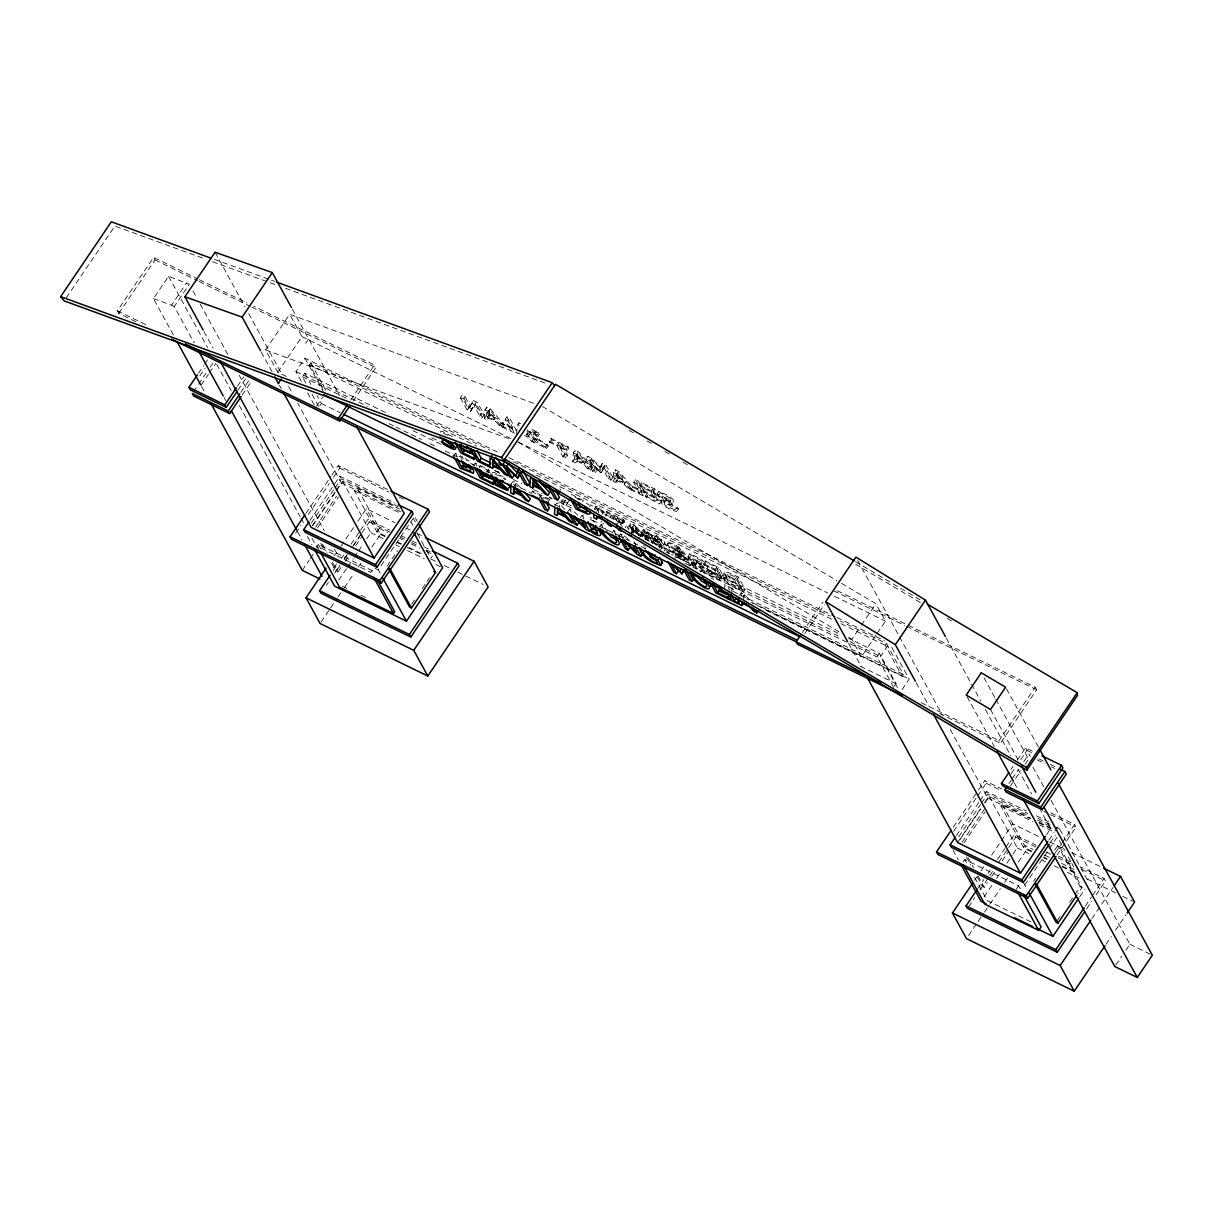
<?xml version="1.0" encoding="UTF-8"?>
<svg xmlns="http://www.w3.org/2000/svg" width="1213" height="1213" viewBox="0 0 1213 1213"><rect width="100%" height="100%" fill="white"/><g stroke="black" fill="none" stroke-linecap="round" stroke-linejoin="round"><path stroke-width="0.75" stroke-dasharray="5 3.75" d="M725.617 577.13L729.574 583.195L739.748 589.245L741.552 586.561L736.397 577.145L727.952 574.067L725.617 577.13L728.179 576.994L734.578 579.814L739.748 589.245M727.421 574.462L731.378 580.527L741.552 586.561M484.957 409.767L488.445 411.465L502.334 427.188L504.138 424.505L490.264 408.796L486.762 407.083L484.957 409.767L484.442 418.47L487.444 419.925L487.505 417.454L489.309 414.785L497.466 418.758L501.272 423.11L516.435 430.509L509.748 418.303L506.913 416.908L505.108 419.592L511.007 430.357L512.811 427.673L506.913 416.908M489.309 414.785L489.248 417.257L487.444 419.925M592.49 467.581L578.616 451.873L575.114 450.159L573.309 452.843L572.794 461.531L575.781 463.002L575.857 460.531L577.661 457.862L585.818 461.835L589.624 466.186L592.49 467.581L590.686 470.265L587.82 468.855L584.014 464.503L575.857 460.531M577.661 457.862L577.6 460.334L575.781 463.002M630.032 488.384L639.569 493.039L641.374 490.37L631.852 485.716L630.032 488.384L630.821 489.84L632.716 487.201L618.827 471.478L615.325 469.765L613.52 472.448L613.005 481.152L616.007 482.607L616.068 480.136L617.887 477.467L626.044 481.44L629.835 485.791L645.013 493.191L643.193 495.859L628.031 488.475L624.225 484.123L616.068 480.136M617.887 477.467L617.811 479.939L616.007 482.607M633.125 533.356L633.186 530.885L641.343 534.857L645.149 539.224M679.841 557.495L679.902 555.038L678.097 557.707M515.373 488.081L515.495 483.911L517.648 486.368M559.284 509.49L559.42 505.336M598.479 512.947L598.6 508.793L602.906 513.706M631.457 531.173L631.533 528.398L633.353 525.729L639.797 533.098L637.993 535.767M631.412 532.552L633.216 529.884L633.353 525.729M743.736 599.419L743.872 595.265L748.163 600.177M489.491 409.63L487.687 412.299L487.535 416.453L489.339 413.785L489.491 409.63L495.92 416.984L494.116 419.668L486.246 415.786L486.762 407.083M577.843 452.707L576.023 455.375L575.887 459.53L577.691 456.861L577.843 452.707L584.272 460.061L582.467 462.744L574.598 458.863L575.114 450.159M618.054 472.312L616.249 474.996L616.098 479.135L617.917 476.466L618.054 472.312L624.498 479.681L622.678 482.349L614.824 478.468L615.325 469.765M636.158 528.474L636.021 532.613L642.602 535.828L636.158 528.474L634.354 531.142L636.491 533.599M680.842 549.034L678.264 552.552L678.128 556.706L679.932 554.023L680.084 549.883L686.513 557.237L684.708 559.906L676.839 556.039L677.354 547.336L680.842 549.034L694.731 564.758L691.865 563.363L688.059 559.011L672.866 551.794L674.686 549.11L682.419 552.885L685.345 558.223L683.526 560.891L680.751 560.042M440.289 432.268L440.622 431.51A8.461 2.29 34.1 0 1 443.094 431.783L452.601 436.801M492.296 473.267L492.63 472.509A8.461 2.29 34.1 0 1 495.116 472.782L503.001 476.785M516.647 434.163L517.163 425.46L518.967 422.791L521.302 423.928M518.77 426.279L518.967 422.791M595.826 509.794L596.023 506.321L599.525 508.02L606.455 515.874M628.759 529.414L628.956 525.926L630.76 523.258L634.263 524.956L648.151 540.68M630.457 528.474L630.76 523.258M633.019 532.886L633.429 525.926L636.931 527.625L648.5 540.725M675.034 558.708L675.535 550.005L677.354 547.336M741.082 596.265L741.279 592.793L744.782 594.491L752.879 603.665M644.634 548.64L645.923 547.7M668.772 553.295L662.798 545.865L665.452 541.225L674.019 544.243L679.462 547.609L680.538 549.565L672.336 544.394L668.075 543.288L665.846 547.579L670.289 553.219M667.65 543.606C668.727 550.232 676.414 553.825 682.115 556.1L680.311 558.768L676.126 557.025M722.63 575.189C724.828 584.272 735.851 587.987 743.342 592.02L745.146 589.351L738.474 577.13L727.603 572.248L724.434 572.521L722.63 575.189L725.799 574.932L736.655 579.814L743.342 592.02M724.434 572.521C726.632 581.603 737.656 585.318 745.146 589.351M604.392 465.671L602.785 470.144L591.595 459.439L589.776 462.108L600.981 472.812L604.392 465.671L610.154 476.193L612.792 477.482L610.988 480.166L608.335 478.862L602.573 468.354M598.828 470.265L600.632 467.596L591.762 458.287L587.82 456.361L586.015 459.03L589.958 460.955L598.828 470.265L602.239 463.396L606.121 465.276L612.792 477.482M600.632 467.596L602.239 463.396M664.754 541.559L664.466 542.211C667.453 550.914 677.066 555.584 685.345 558.223M672.199 504.744L669.819 500.863A8.461 2.29 34.1 0 0 665.937 498.027L657.021 494.07L658.826 491.386L667.741 495.344A8.461 2.29 34.1 0 1 671.638 498.179C678.325 503.061 668.545 507.565 664.33 502.637C663.162 507.61 674.731 507.595 676.687 511.659L678.492 508.975C675.307 505.776 652.685 496.739 674.003 502.076M703.146 567.153L700.765 563.272A8.461 2.29 34.1 0 0 696.884 560.436L687.968 556.479L689.772 553.81L698.688 557.768A8.461 2.29 34.1 0 1 702.57 560.603C709.271 565.485 699.476 569.974 695.276 565.061C694.109 570.034 705.678 570.004 707.634 574.067L709.438 571.399C706.254 568.2 683.616 559.148 704.95 564.485M658.826 491.386C662.268 494.798 682.767 503.319 662.434 497.739C656.582 505.154 671.517 509.581 676.687 511.659M662.434 497.739C663.936 504.032 672.76 506.898 678.492 508.975M689.772 553.81C693.214 557.222 713.714 565.728 693.381 560.148L691.289 563.317L693.851 566.85M693.381 560.148C694.882 566.456 703.707 569.322 709.438 571.399M468.415 408.781L470.219 406.112L464.928 396.439L462.274 395.15L460.47 397.819L463.123 399.122L468.415 408.781L473.525 400.624L477.543 402.595L484.23 414.801L482.425 417.484L479.772 416.18L474.01 405.658L475.814 402.989L481.576 413.512L484.23 414.801M470.219 406.112L473.525 400.624M564.015 502.728L565.667 499.983L564.015 502.728L562.256 499.498M615.916 526.245L620.192 519.467L624.225 521.438L628.395 529.065M460.47 397.819L467.157 410.039L470.341 411.586L474.01 405.658M470.341 411.586L475.814 402.989M561.088 500.924L562.756 503.971L565.94 505.518L569.61 499.589M620.647 524.789L622.481 521.817L625.787 527.837M66.29 297.792L114.856 226.073L205.528 259.157M135.78 321.657L118.783 313.379L117.388 310.801L153.581 257.353L197.749 278.884M118.783 313.379L154.991 259.916L153.581 257.353M173.444 335.046L153.475 298.58L168.562 276.306L189.349 284.236L174.263 306.51L194.216 342.93M153.475 298.58L171.549 305.176L186.62 282.902M198.386 373.377L203.632 365.629M204.679 364.082L207.817 359.427M199.781 375.939L205.027 368.191M193.367 391.935L197.552 385.734M198.614 384.187L205.952 373.331M210.152 367.145L213.291 362.49M201.07 385.203L208.409 374.362M209.455 372.8L215.747 363.506M237.445 386.234L243.737 376.94M237.793 390.343L246.194 377.956M286.283 376.409L277.777 372.255L265.556 349.935L289.695 314.303L535.373 403.944M240.811 392.39L249.211 380.003M242.221 394.968L251.667 381.018M277.777 372.255L301.916 336.623L289.695 314.303M305.57 343.309L308.587 338.852M301.309 381.352L295.942 371.542L304.994 358.184L500.393 453.45M322.961 389.055L309.618 364.673L310.831 362.899L489.643 450.068M305.888 383.141L302.386 376.743L304.797 373.179L388.115 413.8M316.638 406.021L322.673 397.121M319.807 405.9L321.415 403.535L317.033 395.544M350.663 400.169L374.438 365.037L253.82 306.222M353.104 401.2L375.848 367.6L374.438 365.037M305.812 513.524L330.997 476.345M332.044 474.799L338.336 465.504L387.463 489.446M295.684 533.144L300.93 525.396M308.269 514.555L329.254 483.562M333.454 477.361L339.746 468.066L338.336 465.504M309.891 520.513L333.681 485.382M334.712 483.851L339.883 476.224L394.998 503.092M311.301 523.076L334.045 489.476M335.076 487.944L341.293 478.786L398.076 506.473M312.226 525.866L335.106 492.084M336.153 490.537L341.353 482.865L297.746 403.216M312.696 525.638L335.455 492.053M336.486 490.522L342.688 481.349L399.486 509.051M315.638 527.064L336.623 496.072M317.442 527.943L338.427 496.951M318.883 549.398L317.078 546.108L318.291 544.319L372.148 570.58L373.953 573.87M385.4 536.07L376.985 531.961L354.484 490.871L356.895 487.308L397.303 507.004M302.28 570.383L309.33 559.997M310.331 558.511L313.348 554.053M334.576 555.615L336.698 552.476M340.929 546.229L353.635 527.473M357.865 521.226L366.341 508.717L394.953 522.667M333.787 567.972L336.805 563.514M333.241 570.565L337.441 564.363M341.641 558.177L343.734 555.069M351.088 544.228L359.473 531.84M360.534 530.278L367.873 519.437L389.889 530.172M326.267 585.53L328.359 582.437M334.652 573.143L339.898 565.394M344.098 559.193L347.252 554.538M353.544 545.244L360.883 534.402M361.929 532.856L369.283 521.999L367.873 519.437M340.989 567.487L337.836 572.127L336.046 571.262L340.247 565.061M344.431 558.859L347.585 554.22M352.831 546.472L360.17 535.615M345.189 561.285L348.328 556.646M355.682 545.789L361.974 536.495M338.761 580.072L347.024 567.851M348.07 566.319L353.241 558.693M354.272 557.161L357.38 552.582M358.411 551.051L362.551 544.94M366.675 538.83L370.814 532.719L339.883 476.224M463.123 399.122L464.928 396.439M376.985 531.961L379.396 528.398L356.895 487.308M321.127 621.935L329.587 609.426M330.649 607.865L337.002 598.494M338.063 596.917L343.355 589.109M344.416 587.547L353.938 573.476M358.169 567.229L361.338 562.544M371.921 546.911L380.397 534.402L366.341 508.717M467.157 410.039L468.961 407.356L462.274 395.15M482.425 417.484L475.739 405.263L477.543 402.595M372.148 570.58L370.951 572.369L317.078 546.108M479.772 416.18L481.576 413.512M453.48 456.027L455.3 453.344L462.881 457.089M380.139 573.143L378.32 569.822L414.528 516.374L417.242 521.347M488.445 411.465L490.264 408.796M484.442 418.47L486.246 415.786M387.174 566.062L397.667 550.566M514.63 433.177L499.468 425.793L495.662 421.427L497.466 418.758M499.468 425.793L501.272 423.11M473.388 465.731L475.208 463.063L488.551 469.567L489.339 471.008L487.535 473.676M502.258 427.143L501.469 425.702L503.274 423.034L512.811 427.673M513.796 431.661L507.944 420.972L509.748 418.303M486.747 472.236L488.551 469.567M430.858 558.223L432.465 555.857M411.768 604.059L415.968 597.857M422.26 588.563L429.599 577.706M526.321 435.361L528.125 432.692L525.987 430.236M535.085 431.601C535.964 439.758 543.576 441.896 548.261 445.975L546.457 448.643L537.753 443.943L535.206 441.441L529.732 431.585L531.537 428.917L539.603 433.799L537.799 436.468L533.28 434.269L535.085 431.601L539.603 433.799M527.094 429.736L536.343 440.213L534.539 442.881L531.673 441.487L527.867 437.135L529.672 434.466L526.412 432.874M531.673 441.487L533.477 438.818L529.672 434.466M538.89 432.51L537.086 435.179L529.732 431.585M511.113 484.123L512.917 481.44L516.42 483.153L521.044 488.384M514.6 485.822L516.42 483.153M561.695 444.686L567.593 455.451L565.789 458.12L562.938 456.74L557.055 445.975L549.883 442.472L549.095 441.032L550.899 438.363L568.078 446.733L568.867 448.173L567.062 450.842L559.89 447.354L561.695 444.686L568.867 448.173M546.457 448.643L545.607 447.097L547.412 444.428M549.883 442.472L551.688 439.803L550.899 438.363M557.055 445.975L558.859 443.291L551.688 439.803M530.809 493.721L532.628 491.053L549.792 499.422L550.581 500.863M567.062 450.842L566.259 449.401L568.078 446.733M562.938 456.74L564.758 454.071L558.859 443.291M538.769 498.664L540.589 495.996L533.417 492.493L532.628 491.053M590.686 470.265L576.797 454.541L578.616 451.873M572.794 461.531L574.598 458.863M547.988 502.091L549.792 499.422M555.023 505.533L556.828 502.849L560.33 504.563L564.955 509.794M584.014 464.503L585.818 461.835M589.958 460.955L591.762 458.287M562.756 503.971L564.576 501.303L562.893 498.255M587.82 468.855L589.624 466.186M565.94 505.518L567.745 502.849L564.576 501.303M591.595 459.439L597.342 469.962L595.538 472.63L592.702 471.251L594.506 468.567L587.82 456.361M567.729 511.719L569.549 509.051L573.567 511.022L579.89 517.314M599.252 471.978L601.072 469.31M600.981 472.812L602.785 470.144M610.988 480.166L604.301 467.945L606.121 465.276M580.345 517.875L582.164 515.207L584.818 516.495L582.998 519.164M608.335 478.862L610.154 476.193M630.896 489.87L617.023 474.147L618.827 471.478M613.005 481.152L614.824 478.468M596.023 506.321L594.218 508.99L597.706 510.688L599.525 508.02M596.796 511.461L598.6 508.793M602.133 514.221L603.938 511.537L596.584 507.959L598.236 510.976M624.225 484.123L626.044 481.44M606.561 511.446L607.349 512.902L605.545 515.57L604.741 514.13L606.561 511.446L623.725 519.831L624.513 521.272L622.709 523.94L615.537 520.453L617.356 517.769L624.513 521.272M599.298 527.109L601.102 524.441L603.953 525.82L607.288 531.916M628.031 488.475L629.835 485.791M609.79 517.951L611.61 515.282L608.956 513.994L611.458 518.573M639.569 493.039L633.671 482.274L635.491 479.605L638.326 480.985L645.013 493.191M612.701 519.058L614.521 516.389L607.349 512.902M643.193 495.859L636.507 483.653L638.326 480.985M645.528 495.95L656.036 501.06L657.84 498.391L655.369 493.858L640.434 486.625L639.63 485.185L641.45 482.501L654.793 489.006L661.479 501.227L659.66 503.895L646.317 497.391L645.528 495.95L647.348 493.266L648.136 494.722L661.479 501.227M640.434 486.625L642.238 483.942L641.45 482.501M620.192 519.467L618.387 522.136L622.405 524.107L624.225 521.438M611.898 533.25L613.702 530.581L616.538 531.961L619.888 538.056M643.769 491.765L642.981 490.31L644.785 487.641L645.574 489.082L643.769 491.765L657.84 498.391M622.709 523.94L621.92 522.5L623.725 519.831M620.677 524.486L622.481 521.817M618.812 536.631L620.616 533.947L624.65 535.919L628.425 539.694M646.317 497.391L648.136 494.722M652.746 489.066L650.926 491.75L652.761 495.086L654.58 492.417L652.746 489.066L642.238 483.942M654.793 489.006L652.973 491.69L659.66 503.895M622.83 538.587L624.65 535.919M634.263 524.956L631.624 528.595L635.127 530.308L640.904 536.859M655.369 493.858L653.549 496.526L656.036 501.06M631.382 533.553L633.186 530.885M660.63 500.408L669.182 502.364L665.376 498.695L658.083 496.011L659.887 493.342M635.127 530.308L636.931 527.625M658.295 496.117L660.099 493.448M641.677 532.128L643.481 529.459L647.515 531.415L661.388 545.274L659.584 547.942L645.695 534.084L641.677 532.128L645.847 539.755M639.539 537.541L641.343 534.857M652.639 543.288L650.123 538.678L642.951 535.176L642.162 533.735L643.967 531.067L661.146 539.436L661.934 540.877L660.115 543.545L652.958 540.058L656.097 535.6L658.75 536.904L665.437 549.11L663.617 551.779M663.723 502.637L665.543 499.968M642.951 535.176L644.755 532.507L643.967 531.067M645.695 534.084L647.515 531.415M648.53 541.119L645.24 535.1L647.045 532.431L662.253 547.563L665.437 549.11M669.182 502.364L671.001 499.695M650.123 538.678L651.927 535.994L644.755 532.507M675.368 509.521L677.385 506.943M661.949 548.731L656.93 539.573L658.75 536.904M660.115 543.545L659.326 542.105L661.146 539.436M660.433 550.232L662.253 547.563M680.311 558.768L678.583 555.615L673.655 553.219L675.459 550.535L674.686 549.11M678.734 552.233L677.658 550.277L679.462 547.609M680.296 549.444L678.492 552.127L670.531 547.063L665.831 546.275M678.583 555.615L680.387 552.946L675.459 550.535M682.419 552.885L680.614 555.554L683.526 560.891M691.865 563.363L690.045 566.031L686.255 561.68L688.059 559.011M691.577 562.817L700.128 564.788L696.323 561.103L689.029 558.42L690.834 555.751M689.242 558.526L691.046 555.857M696.489 562.377L692.926 567.426L679.037 551.718L675.535 550.005M700.128 564.788L701.948 562.104M721.614 576.812L719.127 572.278L704.192 565.031L703.404 563.59L705.208 560.922L718.566 567.426L725.238 579.632L723.433 582.316L710.09 575.811L709.302 574.356L711.106 571.687L721.614 576.812L719.809 579.48L709.302 574.356M704.192 565.031L706.011 562.362L705.208 560.922M719.809 579.48L717.323 574.947L707.528 570.171L706.739 568.73L708.559 566.062L709.347 567.502L706.512 572.036M706.315 571.945L708.119 569.261M710.09 575.811L711.895 573.127L711.106 571.687M716.504 567.487L714.7 570.155L716.534 573.506L718.339 570.838L716.504 567.487L706.011 562.362M718.566 567.426L716.747 570.095L723.433 582.316M717.323 574.947L719.127 572.278M723.494 588.578L725.298 585.909L724.616 584.666L732.895 588.699L733.577 589.943L731.773 592.611M734.578 579.814L736.397 577.145M736.655 579.814L738.474 577.13M731.09 591.368L732.895 588.699M739.475 595.462L741.279 592.793M742.978 597.16L744.782 594.491M802.339 632.58L823.036 602.027M804.78 633.611L824.431 604.59M876.059 635.096L861.366 656.794L851.799 639.327L860.199 626.924M861.245 625.377L875.938 603.68L838.517 581.573M877.105 633.55L885.49 621.162L875.938 603.68M893.678 687.286L877.06 656.93L879.47 653.367L848.873 638.447M886.43 643.527L903.336 674.413L902.123 676.187L885.217 645.316L886.43 643.527L840.442 621.117M897.438 687.574L880.426 656.521L888.477 644.634M894.481 686.088L896.089 683.707L879.47 653.367M902.123 689.515L909.159 679.113L891.267 646.423M1035.25 687.21L1036.66 689.788L1000.452 743.235L999.042 740.673L1035.25 687.21L908.431 625.377M953.297 827.16L977.435 791.513M978.482 789.966L984.774 780.672L1001.726 788.935M953.661 831.269L976.738 797.184M977.784 795.637L986.184 783.249L984.774 780.672M956.329 835.681L979.073 802.081M980.119 800.55L986.321 791.392L1026.41 810.936M958.77 836.727L980.483 804.659M981.514 803.127L987.731 793.954L1027.82 813.514M957.618 842.58L980.513 808.783M984.668 802.642L987.791 798.033L948.672 726.587M960.165 839.29L980.862 808.753M984.986 802.642L989.126 796.532L1027.547 815.257M1010.914 769.527L1013.022 766.434M1017.207 760.233L1025.607 747.83L1033.764 751.817M962.076 842.231L984.107 809.693M963.88 843.111L984.865 812.119M1011.278 773.651L1015.463 767.45M1020.709 759.702L1027.017 750.407L1025.607 747.83M1009.049 783.431L1011.142 780.338M1012.188 778.791L1018.495 769.497M1023.742 761.749L1028.988 754.001L1030.383 756.563M1010.444 786.009L1014.644 779.807M1015.69 778.261L1020.937 770.513M1025.137 764.311L1029.337 758.125M963.107 861.867L964.729 859.501L1018.586 885.763L1021.285 890.691M1031.838 851.238L1023.423 847.144L1000.922 806.039L1002.135 804.264L1030.747 818.214M974.661 880.168L976.783 877.029M981.014 870.782L984.198 866.097M991.597 855.15L1012.764 823.9L1041.391 837.849M977.587 888.841L983.879 879.546M988.079 873.345L990.172 870.252M997.526 859.395L1004.864 848.554M1005.911 847.008L1014.311 834.62L1036.327 845.355M968.505 906.899L974.797 897.605M980.043 889.857L988.777 877.135M989.823 875.589L992.977 870.934M998.921 861.973L1015.721 837.182L1014.311 834.62M977.087 876.574L982.485 886.43L984.274 887.31L987.427 882.655M991.628 876.468L994.766 871.813M1002.12 860.972L1008.412 851.678M984.152 896.771L992.431 884.55M996.57 878.439L999.679 873.86M1006.911 863.171L1012.082 855.529M1013.113 854.013L1017.252 847.902L986.321 791.392M1023.423 847.144L1024.621 845.355L1033.051 849.464M968.611 935.541L977.087 923.032M978.148 921.471L983.44 913.662M984.501 912.1L988.731 905.853M989.793 904.276L1000.376 888.659M1004.607 882.397L1007.776 877.712M1018.359 862.079L1026.835 849.585L1002.135 804.264M1046.485 834.817L1050.64 828.676L1040.663 810.466M1048.836 840.154L1054.006 832.527M1055.037 830.996L1058.145 826.417L1089.077 882.912M1016.176 889.326L1018.586 885.763M1050.246 842.732L1055.416 835.09M1024.758 885.005L1058.888 834.605M1033.597 881.229L1035.705 878.136M1054.582 850.237L1057.736 845.597L1059.525 846.477L1082.026 887.567L1077.841 893.769M1055.34 852.663L1060.92 844.597M1061.966 843.035L1074.566 824.446L1049.154 812.058M1057.084 854.907L1075.961 827.023L1074.566 824.446M1057.145 920.773L1060.298 916.133M1069.745 902.184L1073.945 895.982M1074.991 894.436L1080.237 886.688L1057.736 845.597M1079.767 896.665L1084.938 889.023M1085.21 906.278L1091.503 896.983M1092.549 895.437L1104.088 878.394L1080.374 866.825M1086.605 908.84L1091.852 901.092M1096.052 894.906L1105.498 880.956L1104.088 878.394M1091.927 918.62L1113.094 887.37M1105.998 944.305L1111.29 936.497M1115.52 930.235L1126.104 914.617M1115.824 965.063L1121.858 956.147M1125.876 950.204L1129.91 944.275L1051.065 800.262M662.95 544.228L670.107 545.82A17.027 4.609 34.1 0 1 676.02 549.216L677.658 550.277M443.291 433.557L448.537 435.346M495.298 474.556L498.786 475.42L505.457 479.651M643.648 545.729L645.119 546.047M707.634 574.067L703.252 572.581M214.443 259.43L269.559 279.536M271.333 280.188L274.896 281.477M212.639 261.75L276.64 285.1M285.54 288.345L545.107 383.05M265.556 349.935L511.249 439.591M548.261 445.975L537.693 439.591L531.537 428.917M549.625 497.739L551.748 498.71M589.958 517.42L591.686 518.209M471.705 403.307L475.739 405.263M505.108 419.592L507.944 420.972M549.095 441.032L566.259 449.401M573.309 452.843L576.797 454.541M600.435 466.065L604.301 467.945M613.52 472.448L617.023 474.147M633.671 482.274L636.507 483.653M639.63 485.185L654.58 492.417M489.339 413.785L495.92 416.984M577.691 456.861L584.272 460.061M617.917 476.466L624.498 479.681M642.981 490.31L652.761 495.086M468.961 407.356L472.145 408.917M533.477 438.818L536.343 440.213M564.758 454.071L567.593 455.451M594.506 468.567L597.342 469.962M487.505 417.454L495.662 421.427M524.607 435.543L527.867 437.135M501.469 425.702L511.007 430.357M545.607 447.097L538.299 443.079L533.28 434.269M199.448 279.718L247.027 302.916M837.41 590.761L906.733 624.559M154.991 259.916L197.461 280.628M199.159 281.461L250.121 306.313M251.834 307.132L375.848 367.6M833.74 590.852L904.762 625.483M906.46 626.302L1036.66 689.788M301.916 336.623L511.189 438.651M517.996 441.972L827.645 592.945M834.453 596.265L885.49 621.162M508.884 457.589L835.105 616.644M836.803 617.478L884.383 640.676M513.478 461.698L830.223 616.128M309.618 364.673L476.512 446.05M536.116 475.102L832.421 619.57M840.943 623.725L885.217 645.316M571.232 494.222L582.71 500.241L588.578 504.911M574.826 497.012L583.028 501.545M577.221 498.513L580.057 499.908M589.821 504.653L592.657 506.048M600.132 510.643L604.65 512.841L603.938 511.537M661.934 540.877L654.762 537.389L659.811 546.608M604.741 514.13L621.92 522.5M628.956 525.926L632.458 527.64L640.555 536.798M656.93 539.573L654.277 538.284L659.584 547.942M642.162 533.735L659.326 542.105M703.404 563.59L718.339 570.838M633.216 529.884L639.797 533.098M171.549 305.176L174.263 306.51M679.932 554.023L686.513 557.237M637.613 534.417L644.148 537.602L646.044 539.77M706.739 568.73L716.534 573.506M644.846 538.981L840.366 634.308M711.895 573.127L725.238 579.632M679.72 558.496L686.255 561.68M295.942 371.542L367.312 406.34M431.873 437.817L440.364 441.957M560.997 500.787L571.202 505.745M666.346 552.142L669.743 553.795M676.536 557.116L841.352 637.462M849.843 641.601L880.426 656.521M302.386 376.743L348.298 399.138M412.905 430.63L441.805 444.716M494.51 470.417L499.604 472.903M513.22 479.544L521.711 483.684M533.614 489.491L542.12 493.63M548.913 496.951L552.324 498.604M559.117 501.924L572.718 508.55M684.936 563.257L877.06 656.93M597.175 522.53L589.821 518.937L595.052 522.439M710.848 577.949L713.684 579.329M458.893 456.133L467.096 460.667M489.339 471.008L478.832 465.883L480.666 469.234M543.424 497.375L549.155 500.165M730.863 588.623L733.577 589.943M389.039 423.655L394.149 426.157M395.847 426.976L409.478 433.617M411.177 434.451L421.396 439.44M429.902 443.579L436.725 446.9M445.232 451.054L462.259 459.363M470.78 463.518L474.192 465.17M486.11 470.993L491.22 473.479M513.357 484.275L530.384 492.569M540.604 497.557L544 499.21M554.22 504.199L559.329 506.685M600.208 526.609L605.317 529.111M607.016 529.929L617.235 534.918M618.933 535.752L624.043 538.238M625.741 539.072L639.372 545.714M641.071 546.547L646.18 549.034M733.031 591.383L903.336 674.413M752.848 602.906L909.159 679.113M757.367 605.621L902.123 676.187M766.085 610.336L861.366 656.794M321.415 403.535L340.11 412.647M860.381 666.301L896.089 683.707M1027.017 750.407L1031.914 752.788M1038.768 758.777L1043.665 761.158M1050.2 764.342L1056.735 767.526M117.388 310.801L147.956 325.721M921.274 702.736L999.042 740.673M1036.918 759.747L1045.075 763.735M1051.61 766.919L1054.87 768.511M939.575 713.562L1000.452 743.235M339.746 468.066L388.873 492.023M399.047 496.981L404.126 499.453M986.184 783.249L1001.438 790.679M1043.786 811.33L1048.866 813.802M1050.564 814.636L1075.961 827.023M1036.433 815.818L1049.791 822.338M1037.843 818.396L1054.537 826.538M1056.205 827.357L1059.555 828.979M1037.57 820.14L1052.611 827.478M1039.162 822.323L1052.626 828.888M341.353 482.865L400.806 511.841M987.791 798.033L1030.262 818.745M1038.753 822.884L1050.64 828.676M354.484 490.871L399.941 513.023M1000.922 806.039L1032.9 821.641M1039.647 824.916L1053.111 831.481M406.734 528.413L410.1 530.066M416.832 533.341L421.881 535.812M1049.806 841.958L1064.953 849.343M1071.686 852.618L1100.312 866.567M401.761 535.964L405.142 537.602M411.92 540.907L416.999 543.394M423.777 546.699L430.554 550.005M1058.358 856.09L1070.215 861.867M369.283 521.999L389.6 531.916M399.774 536.874L404.854 539.345M411.632 542.651L416.711 545.137M426.87 550.096L430.266 551.733M1015.721 837.182L1036.038 847.099M1046.213 852.042L1051.292 854.528M1058.07 857.834L1073.308 865.263M1081.784 869.387L1105.498 880.956M379.396 528.398L387.811 532.507M399.593 538.254L402.959 539.891M411.389 544L419.804 548.094M426.536 551.384L431.585 553.841M1044.833 855.21L1049.882 857.667M1061.663 863.413L1075.127 869.979M397.182 541.817L402.231 544.273M408.963 547.563L422.442 554.129M1043.62 856.985L1046.986 858.637M1062.133 866.021L1077.296 873.405M380.397 534.402L385.446 536.874M397.227 542.62L400.593 544.258M407.325 547.533L422.488 554.917M430.903 559.026L435.952 561.498M444.367 565.592L451.1 568.882M457.832 572.157L483.092 584.469M1026.835 849.585L1031.884 852.042M1043.665 857.788L1047.031 859.426M1062.179 866.81L1077.341 874.209M1087.439 879.122L1116.051 893.086M1122.783 896.362L1132.881 901.289M370.814 532.719L384.187 539.239M395.878 544.94L399.213 546.563M407.568 550.641L424.277 558.784M435.967 564.485L442.639 567.745M1017.252 847.902L1028.942 853.603M1042.316 860.108L1045.651 861.746M1054.006 865.809L1059.01 868.265M1067.364 872.329L1079.054 878.03M1080.237 886.688L1082.026 887.567M374.984 568.2L378.32 569.822M1129.91 944.275L1150.743 954.434M342.475 586.243L347.524 588.699M360.989 595.265L366.038 597.736M1030.989 921.925L987.215 900.592L972.826 874.285M699.31 570.656L701.144 571.596M499.726 473.434L493.433 469.537M497.679 471.372L498.968 472.039M855.483 561.634L922.335 601.148M629.138 430.327L635.657 434.178M647.075 440.926L653.595 444.777M665.012 451.524L671.532 455.391M682.949 462.138L689.469 465.989M855.756 564.318L920.97 602.876M947.065 618.296L953.585 622.148M542.499 406.552L836.894 580.602M518.376 442.184L840.412 632.595M848.539 637.401L851.799 639.327M465.019 458.287L470.659 462.214M671.608 554.28L673.033 555.266M602.785 522.985L603.922 523.819M694.958 567.775L696.307 568.791M600.935 521.302L601.784 522.136M645.24 535.1L652.837 542.666M472.661 464.048L474.283 465.868M526.442 433.723L534.539 442.881M616.249 474.996L622.678 482.349M678.264 552.552L684.708 559.906M576.023 455.375L582.467 462.744M631.533 528.398L634.763 532.082M487.687 412.299L494.116 419.668M589.457 505.836L590.215 506.746M1006.517 688.848L1038.222 746.753M984.001 677.779L994.872 697.642M995.782 699.295L1028.412 758.883M1032.945 767.162L1043.817 787.025M990.536 709.469L1017.707 759.095M1059.298 840.533L1064.696 850.389M1068.289 856.969L1070.988 861.897M1071.898 863.535L1073.687 866.825M946.367 638.22L980.817 701.159M985.35 709.438L1010.747 755.805M1017.995 769.057L1031.596 793.893M967.11 696.747L994.296 746.404M1014.235 782.81L1016.949 787.783M857.712 560.436L898.651 635.203M899.561 636.87L942.304 714.957M916.194 682.767L928.9 705.951M1023.347 882.427L1027.487 889.978M968.08 857.712L973.478 867.583M977.981 875.801L984.274 887.31M966.276 856.848L970.779 865.066M848.463 643.193L861.2 666.453M964.729 859.501L966.518 862.792M952.933 849.979L958.376 859.926M728.027 587.228L729.801 590.473M657.021 494.07L658.083 496.011M687.968 556.479L689.029 558.42M680.387 552.946L682.115 556.1M635.491 479.605L641.374 490.37M672.866 551.794L673.655 553.219M631.852 485.716L632.64 487.156M656.097 535.6L661.388 545.274M651.927 535.994L656.976 545.228M652.958 540.058L655.475 544.667M647.045 532.431L652.821 542.954L650.168 541.665L643.481 529.459M634.111 541.711L635.87 544.94M589.776 462.108L595.538 472.63M586.015 459.03L592.702 471.251M617.356 517.769L622.405 527.003M614.521 516.389L617.887 522.545M611.61 515.282L616.901 524.956M620.616 533.947L622.284 537.01M613.702 530.581L616.219 535.176M559.89 447.354L565.789 458.12M601.102 524.441L602.77 527.488M582.164 515.207L583.923 518.421M559.906 488.703L560.694 490.143M569.549 509.051L571.217 512.113M503.274 423.034L504.062 424.474M540.589 495.996L542.272 499.074M504.608 477.816L505.669 479.757M475.208 463.063L476.876 466.11M455.3 453.344L456.967 456.406M413.466 518.497L415.271 521.787M411.055 522.06L412.86 525.35M417.348 533.568L425.46 548.367M426.354 550.005L429.948 556.585M292.318 309.133L339.61 395.529M310.831 362.899L325.948 390.525M304.994 358.184L323.78 392.512M304.797 373.179L310.922 384.369M311.999 394.316L319.004 407.098M307.571 392.8L314.728 405.87M215.08 252.213L245.056 306.965M248.695 313.606L282.311 374.999M288.664 386.613L292.303 393.255M261.235 352.013L272.152 371.951M279.43 385.249L281.249 388.569M192.973 290.862L196.597 297.473M200.236 304.099L228.332 355.424M239.204 375.287L324.402 530.915M334.379 549.125L338.002 555.751M322.537 544.182L327.04 552.4M332.438 562.271L337.836 572.127M320.748 543.318L324.341 549.883M331.543 563.044L336.046 571.262M203.996 331.604L213.079 348.192M318.291 544.319L320.99 549.262M168.562 276.306L207.575 347.57M216.657 364.158L231.167 390.662M239.34 405.582L300.127 516.632M301.036 518.285L303.766 523.258M311.923 538.178L317.366 548.109M307.405 536.464L311.938 544.758M224.117 397.561L225.936 400.866M297.534 531.658L302.067 539.937M201.57 386.416L205.194 393.057"/><path stroke-width="1.5" d="M470.674 448.765L477.361 460.97L492.523 468.354L492.599 465.898L500.742 469.871L504.547 474.222L507.55 475.693L493.661 459.97L490.173 458.256L491.978 455.588M511.113 484.123L510.597 492.812L513.463 494.222L513.524 491.75L521.681 495.723L525.487 500.074L528.489 501.545L530.293 498.861L524.516 492.311M547.76 495.298L533.887 479.575L530.384 477.877L529.884 486.58L532.75 487.975L532.81 485.503L540.968 489.476L544.773 493.827L547.76 495.298L549.58 492.614L539.163 480.833M593.9 514.206L593.703 517.693L596.569 519.088L596.629 516.617L604.787 520.604L608.592 524.956L611.595 526.412L606.97 521.181M739.278 598.934L738.96 604.165L741.84 605.56L741.901 603.088L750.059 607.061L753.864 611.428L756.851 612.883L758.671 610.215M492.614 464.897L492.751 460.743L499.195 468.097L492.614 464.897L494.434 462.214M513.554 490.749L513.69 486.595L520.134 493.949L513.554 490.749L515.373 488.081M532.841 484.503L532.977 480.348L539.421 487.702L532.841 484.503L534.645 481.834M557.48 512.159L557.601 508.004L564.06 515.373L557.48 512.159L559.284 509.49M490.173 458.256L489.658 466.96L488.945 465.549L479.408 460.91L473.51 450.144M554.917 507.261L554.508 514.236L557.374 515.631L557.449 513.16L565.607 517.132L569.413 521.499L572.4 522.955L559.678 508.55M621.465 541.544L620.722 542.317M519.043 468.779L515.813 475.739L506.746 466.353L502.879 464.458L504.699 461.789L508.565 463.669L517.617 473.07L518.558 470.219M681.039 568.624L680.084 571.49L673.624 564.773M514.024 475.284L512.22 477.967L506.458 467.445L517.617 478.134L519.255 473.676L525.017 484.199L527.852 485.594L529.672 482.91L522.985 470.705L521.165 473.373L527.852 485.594M676.672 568.033L678.31 571.035L676.505 573.704L670.744 563.181L681.903 573.87L683.541 569.428L689.302 579.95L692.138 581.33L693.957 578.662L690.606 572.551M927.217 604.044L1077.22 692.729L1077.493 695.413L1026.805 770.24L505.093 461.789L64.183 300.9L60.65 296.639L111.323 221.797L210.895 258.126M203.087 329.951L184.907 296.76L215.08 252.213L272.303 272.576L291.408 307.48M236.747 391.905L226.255 407.386L190.35 389.889L188.94 387.311L197.325 374.923M260.507 350.663L242.13 317.124L272.303 272.576M226.255 407.386L224.845 404.824L236.399 387.781M241.175 396.515L229.636 413.557L228.226 410.995L239.765 393.952M278.414 383.399L281.431 378.941M349.996 405.779L339.655 421.063L338.245 418.485L347.555 404.748M390.859 491.098L428.128 509.278L429.538 511.841L381.261 583.119L291.484 539.345L290.074 536.768L304.766 515.085M398.349 504.729L411.707 511.234L413.117 513.812L376.909 567.259L305.085 532.234L303.69 529.672L308.86 522.03M425.247 537.45L474.071 561.255L488.142 586.94L427.81 676.02L320.065 623.497L306.01 597.812L326.115 568.109M432.253 550.823L457.65 563.211L459.06 565.774L410.798 637.052L321.02 593.278L319.61 590.716L330.103 575.22M442.988 438.439C457.225 444.655 462.077 456.3 443.079 443.715L441.957 441.684L443.776 439.015M441.957 441.684L443.973 439.106M220.341 361.474L311.195 527.412L374.044 558.041L404.202 513.508L356.895 427.097M376.909 567.259L375.514 564.697L411.707 511.234M466.368 446.611L471.266 449.007L472.054 450.448L470.25 453.116L469.461 451.676L459.666 446.9L461.471 444.231M466.247 450.933L475.253 455.33L476.042 456.77L474.238 459.439L473.449 457.998L462.941 452.874L464.746 450.205M381.261 583.119L379.866 580.542L428.128 509.278M469.461 451.676L471.266 449.007M462.562 461.592L469.78 467.475L470.796 471.311L462.244 468.218L464.063 465.549L461.471 460.834M473.449 457.998L475.253 455.33M479.408 460.91L481.212 458.241L477.012 450.539M488.945 465.549L490.749 462.881L481.212 458.241M493.661 459.97L495.48 457.301L508.202 471.705M493.418 484.442L492.63 483.001L482.122 477.877L483.942 475.208L494.449 480.333L495.238 481.773L493.418 484.442L480.075 477.937L474.238 467.263M320.672 552.673L339.579 587.198L393.452 613.46L394.65 611.686L377.561 580.451M492.523 468.354L494.328 465.686M853.861 560.664L555.493 384.263L504.82 459.105L505.093 461.789L501.56 457.513L552.249 382.686L276.67 282.129M482.122 477.877L479.651 473.343L489.43 478.119L491.25 475.451M492.63 483.001L494.449 480.333M494.07 477.058C499.771 483.108 522.121 498.452 495.086 484.73L493.979 482.683L495.783 480.014M506.746 466.353L508.565 463.669M388.964 569.337L409.66 607.152L411.465 608.031L435.588 572.384L413.997 532.947M314.667 549.716L334.621 586.182L406.446 621.192L442.639 567.745L419.061 524.653M410.798 637.052L409.388 634.49L457.65 563.211M517.617 478.134L519.422 475.451M513.463 494.222L515.267 491.538M427.81 676.02L413.739 650.335L474.071 561.255M532.75 487.975L534.554 485.291M531.597 495.162L538.769 498.664L544.667 509.43L547.503 510.809L549.307 508.141L545.941 501.985M550.293 487.581L540.922 483.001L541.711 484.457L548.883 487.944L554.781 498.71L557.616 500.09L559.42 497.421L556.054 491.265M584.499 506.958L587.153 510.976L586.728 512.189L578.176 509.096L579.981 506.428L578.267 503.289M568.579 513.251L574.416 523.94L577.07 525.229L578.889 522.56L577.236 519.543M596.569 519.088L598.373 516.42L601.603 518.027M577.07 525.229L571.308 514.706L586.501 529.823L589.685 531.385L591.489 528.701L588.153 522.606M595.371 525.199C604.681 536.783 600.662 537.966 591.944 532.431L591.095 530.885L592.899 528.216L597.66 530.794M619.646 538.147L625.483 548.837L628.137 550.126L629.956 547.457L628.304 544.455M623.649 540.862L637.568 554.72L640.752 556.282L642.572 553.613L639.221 547.503M646.241 550.929C636.977 550.687 653.049 563.499 657.446 563.272L655.717 560.118L650.79 557.707L650.001 556.282L651.821 553.613M660.66 565.394L657.749 560.057L659.554 557.389L662.48 562.711L660.66 565.394C652.382 562.756 642.769 558.086 639.797 549.383L640.767 548.397M681.903 573.87L683.707 571.202M719.582 590.094L729.104 594.749L729.892 596.19L728.088 598.858L727.3 597.418L717.762 592.763L719.582 590.094L717.899 587.016M727.3 597.418L729.104 594.749M737.777 603.589L734.365 601.011L736.185 598.343L738.899 599.662L739.581 600.905L737.777 603.589L729.498 599.54L728.816 598.297L730.62 595.628M737.095 602.33L738.899 599.662M741.84 605.56L743.645 602.891M800.277 635.627L796.137 641.738L797.548 644.3L902.381 695.413M847.553 641.541L825.719 601.663L855.893 557.116L925.504 600.132L945.458 636.567M915.299 681.115L895.346 644.679L925.504 600.132M1056.038 856.454L1027.699 898.287L937.922 854.513L936.512 851.951L951.204 830.253M1049.215 844.248L1023.347 882.427L951.523 847.417L950.113 844.839L955.298 837.213M1041.937 755.79L1061.511 765.342L1062.922 767.92L1038.798 803.552L1002.878 786.039L1001.468 783.477L1008.822 772.62M1059.995 769.118L1064.893 771.513L1066.303 774.076L1042.164 809.708L1006.259 792.21L1004.849 789.633L1006.942 786.54M1026.805 770.24L1026.532 767.556L1077.22 692.729M1104.937 945.867L1074.248 991.203L966.503 938.665L952.432 912.98L972.553 883.291M1084.513 911.949L1057.236 952.22L967.443 908.446L966.048 905.884L976.541 890.387M1038.798 803.552L1037.388 800.974L1061.511 765.342M1042.164 809.708L1040.754 807.145L1064.893 771.513M867.568 678.082L957.618 842.58L1020.467 873.224L1045.439 836.364M1023.347 882.427L1021.953 879.865L1047.805 841.686M1027.699 898.287L1026.304 895.725L1054.628 853.891M963.213 864.702L984.804 904.155L1038.677 930.416L1041.088 926.853L1023.999 895.619M1035.402 884.52L1056.098 922.32L1057.903 923.199L1076.78 895.315M1036.175 928.233L1052.884 936.375L1078.736 898.196M1057.236 952.22L1055.826 949.658L1084.164 907.824M1074.248 991.203L1060.177 965.518L1090.866 920.182M1114.156 885.808L1120.509 876.423L1103.678 868.22M1127.165 913.055L1134.58 902.108L1120.509 876.423M1023.287 799.367L1114.823 966.549L1137.263 977.481L1152.35 955.222L1058.145 783.158M710.121 586.258L711.531 586.076L710.939 583.574M456.543 446.96L457.392 447.021M508.565 487.96L510.173 487.035L507.853 483.972M601.057 533.129L602.436 532.264L600.48 528.55M471.675 468.673L464.063 465.549M587.608 509.551L579.981 506.428M661.206 562.362L662.48 562.711M617.114 540.179L611.291 537.116L608.122 533.447M184.907 296.76L242.13 317.124M60.65 296.639L501.56 457.513M495.253 477.346L496.981 478.089M706.33 583.817L701.523 581.103L698.339 577.433M517.223 471.463L521.165 473.373M459.333 444.292L468.339 448.674L467.551 447.233M470.25 453.116L460.455 448.34L462.941 452.874M474.238 459.439L460.895 452.934L455.042 442.26M512.22 477.967L509.566 476.664L502.879 464.458M628.44 534.63L631.306 536.025M481.531 470.75L477.027 468.552L478.862 471.902L488.642 476.679L489.43 478.119M590.231 523.637L593.248 525.108L597.706 533.644L591.095 530.885M323.719 394.65L721.841 588.775M650.001 556.282L657.749 560.057M461.986 465.565L466.899 467.96M719.082 590.913L726.799 594.673M741.931 602.088L748.512 605.302M493.979 482.683C525.972 499.604 490.568 480.439 490.825 475.193A8.461 2.29 34.1 0 1 492.251 475.178M728.816 598.297L731.53 599.631L727.982 593.142M676.505 573.704L673.852 572.415L667.999 561.725M728.088 598.858L715.715 592.823L709.863 582.149M343.522 414.3L799.17 636.461M341.096 417.863L796.759 640.024M185.346 343.931L338.245 418.485M339.413 419.107L880.683 682.964M171.458 339.049L339.655 421.063M188.94 387.311L224.845 404.824M1001.468 783.477L1037.388 800.974M228.226 410.995L192.306 393.482L193.716 396.045L229.636 413.557M1004.849 789.633L1040.754 807.145M433.799 571.52L435.588 572.384M303.69 529.672L375.514 564.697M950.113 844.839L1021.953 879.865M290.074 536.768L379.866 580.542M936.512 851.951L1026.304 895.725M319.929 578.98L302.28 570.383L210.637 402.989M986.063 903.791L981.059 901.35L961.09 864.899M1014.462 917.635L1032.839 926.596M319.61 590.716L409.388 634.49M966.048 905.884L1055.826 949.658M306.01 597.812L413.739 650.335M952.432 912.98L1060.177 965.518M647.666 551.566L655.869 556.737L654.793 554.781M504.82 459.105L1026.532 767.556M499.801 482.835L501.727 484.002M651.972 557.101L653.489 558.01M825.719 601.663L895.346 644.679M500.529 480.121L503.653 482.319M442.169 441.79C464.367 455.451 448.294 442.108 439.788 437.029M650.547 556.1L645.255 550.399M468.84 464.882L473.661 470.341L473.404 473.313L460.167 468.233L453.48 456.027M624.089 539.846L636.719 552.446L633.186 546.002M574.295 516.207L585.636 527.549L581.239 519.482M455.83 442.957L457.908 445.383M752.227 607.637L756.851 612.883M567.275 512.417L571.899 517.663M516.92 488.445L528.489 501.545M498.861 462.972L501.014 465.428M552.249 382.686L554.599 385.522M1040.041 750.059L1050.898 769.921M1021.331 765.721L1035.826 792.195M1043.968 807.085L1137.263 977.481M997.01 751.363L1013.325 781.157M1036.296 883.746L1057.903 923.199M933.434 714.23L1020.467 873.224M1029.291 893.284L1052.884 936.375M1017.98 892.616L1038.677 930.416M730.817 594.537L734.365 601.011M712.713 583.544L717.762 592.763M705.799 580.163C719.688 600.101 689.348 580.587 690.364 572.627M702.13 577.252C717.141 597.372 691.228 580.633 692.365 572.491M685.451 569.124L692.138 581.33M634.899 545.592L640.752 556.282M619.752 528.14L621.435 531.218L618.6 529.823L616.917 526.76M622.375 539.603L628.137 550.126M615.567 536.161C629.471 556.115 599.131 536.586 600.132 528.641M612.732 534.797C625.453 552.249 601.997 536.919 602.967 530.02M592.899 528.216L593.748 529.763M588.017 521.62L588.73 522.909M573.87 501.242L578.176 509.096M583.832 520.695L589.685 531.385M570.246 498.422L576.099 509.111L588.032 514.221L590.064 513.66L589.594 511.219M558.086 491.371L558.89 492.827L551.718 489.324L557.616 500.09M547.988 502.091L548.776 503.547L541.605 500.044L547.503 510.809M502.804 480.484L503.865 482.425M458.438 444.671L459.666 446.9M457.089 458.802L462.244 468.218M389.858 568.579L411.465 608.031M274.881 376.94L278.52 383.581M283.069 391.89L374.044 558.041M382.853 578.116L406.446 621.192M373.649 577.297L393.452 613.46M198.735 351.209L223.222 395.908M231.38 410.813L296.639 530.005M304.797 544.91L322.006 576.357M177.068 341.672L200.661 384.764M620.722 539.588L621.253 540.71M475.481 467.672L476.042 469.113M981.287 672.806L966.2 695.079L990.536 709.469L1005.607 687.195L981.287 672.806"/></g></svg>
